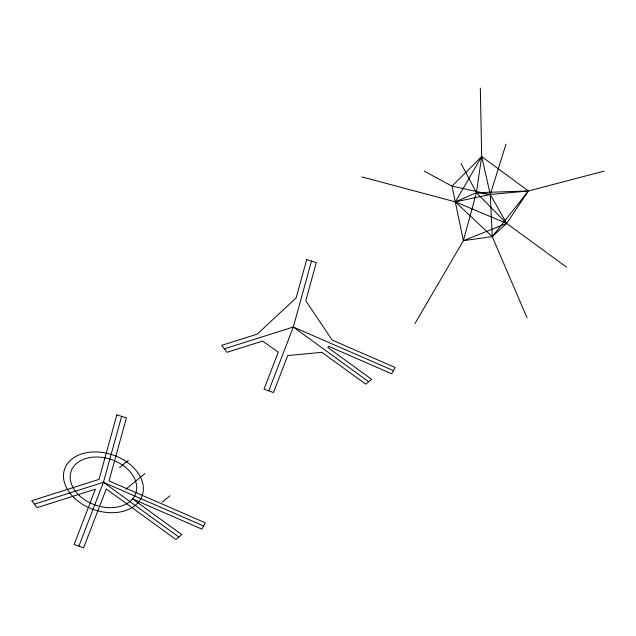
<?xml version="1.0" encoding="UTF-8"?>
<svg xmlns="http://www.w3.org/2000/svg" width="636" height="636" viewBox="0 0 636 636"><rect width="100%" height="100%" fill="white"/><g stroke="black" fill="none" stroke-linecap="round" stroke-linejoin="round"><path stroke-width="0.95" d="M414.934 323.621L463.374 240.694L476.404 192.692L481.675 156.567L480.323 88.134M78.864 546.165L103.43 482.334L121.619 416.381M268.75 390.862L293.315 327.023L311.505 261.07M505.994 144.118L490.269 194.481L492.248 236.632L526.998 317.73M424.26 171.179L452.005 186.133L463.374 240.694L492.248 236.632L506.63 223.419L528.413 190.975L604.2 171.116M119.592 467.532L128.321 460.392M125.793 489.267L145.04 473.518M162.18 502.194L169.987 495.81M566.565 267.128L506.63 223.419L455.352 201.874L490.269 194.481L528.413 190.975L481.675 156.567L455.352 201.874L492.248 236.632L528.413 190.975L476.404 192.692L455.352 201.874L362.067 176.943M463.374 240.694L506.63 223.419L490.269 194.481L481.675 156.567L452.005 186.133L490.269 194.481L476.404 192.692L461.044 163.484M224.325 348.846L293.315 327.023L393.43 370.645M34.439 504.157L103.43 482.334L203.552 525.956M293.315 327.023L368.689 381.735M103.43 482.334L178.811 537.038M476.404 192.692L506.63 223.419M116.817 414.911L99.033 479.401L31.8 500.667L37.079 507.639L95.408 489.195L74.142 544.464L83.594 547.866L106.26 488.965L175.846 539.463L181.777 534.614L132.598 498.926L201.843 529.096L205.253 522.808L109.034 480.888L126.421 417.852L116.817 414.911M306.703 259.599L296.153 297.847L257.286 334.099L221.686 345.356L226.965 352.336L262.565 341.079L278.266 352.145L264.027 389.153L273.48 392.563L287.718 355.548L321.895 352.344L365.732 384.152L371.655 379.31L327.826 347.495L328.78 346.366L391.728 373.785L395.131 367.505L332.183 340.077L305.757 300.788L316.307 262.541L306.703 259.599M79.277 495.508A34.169 24.12 18.6 0 0 135.341 494.474A34.169 24.12 18.6 0 0 95.678 457.014A34.169 24.12 18.6 0 0 79.277 495.508M74.444 498.139A40.998 28.938 18.6 0 0 141.717 496.907A40.998 28.938 18.6 0 0 94.128 451.95A40.998 28.938 18.6 0 0 74.444 498.139"/></g></svg>
